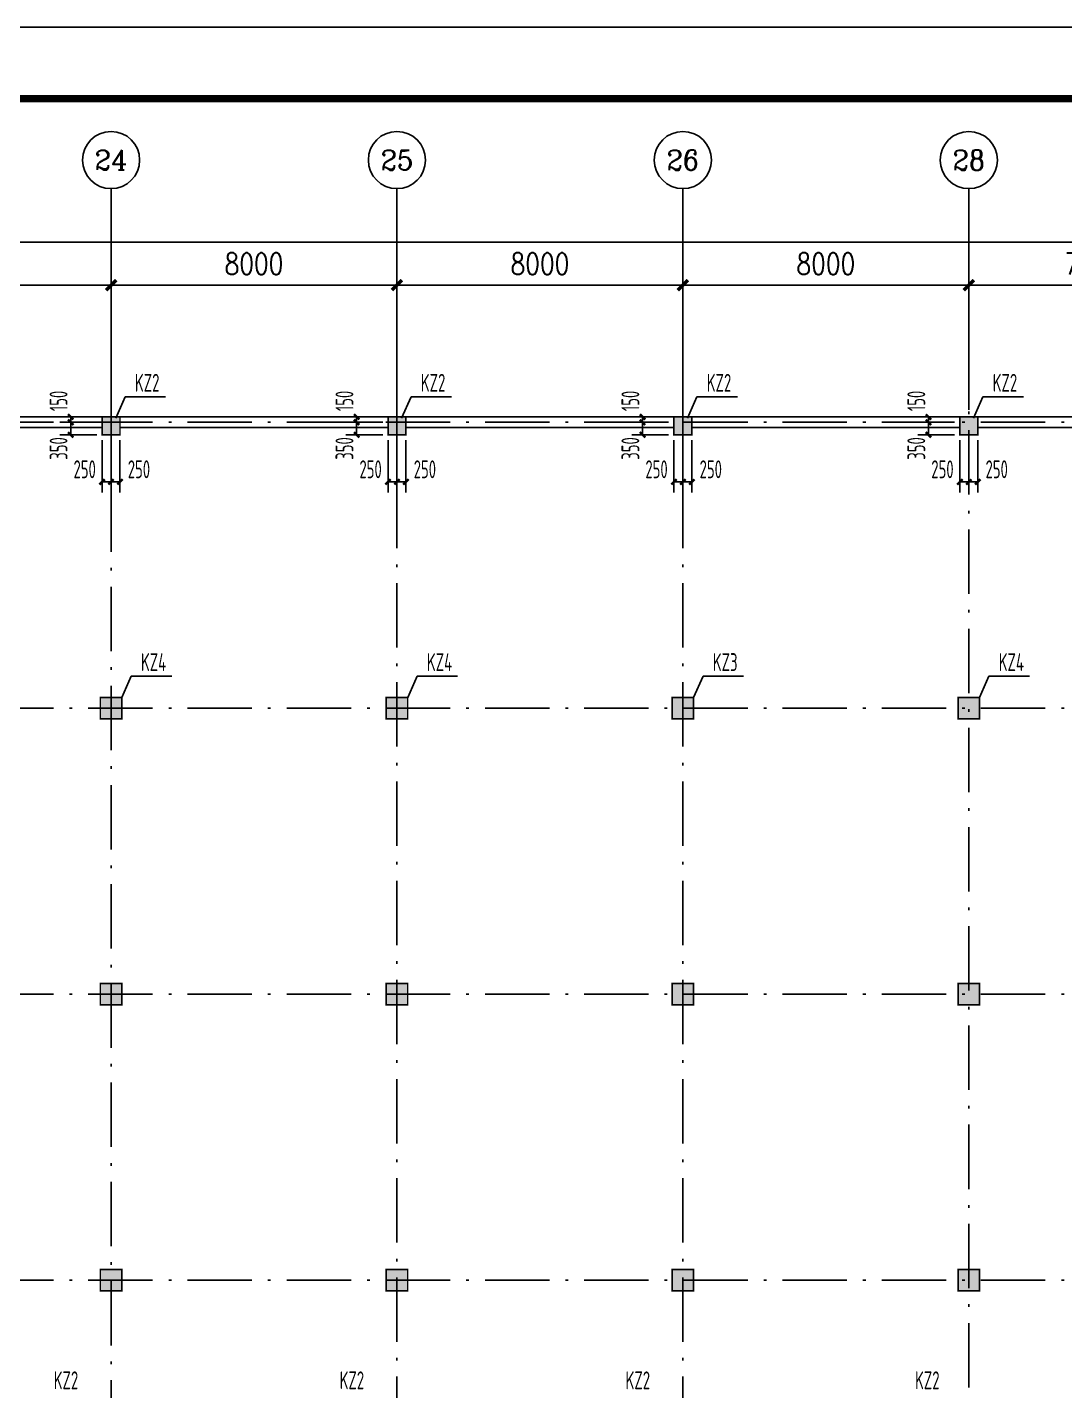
# Model space of a CAD drawing. Extents: x 2468086 to 6957054, y -3413633 to -667223.
# Drawn here: x 5071426 to 5100455, y -1129861 to -1091717 of the extents above; entities that cross this region are included whole.
import ezdxf
from ezdxf.enums import TextEntityAlignment as Align

# ---------------------------------------------------------------- set-up
doc = ezdxf.new("R2010")
doc.units = 0
doc.header["$LTSCALE"] = 100
doc.header["$MEASUREMENT"] = 0
doc.linetypes.add('2', pattern=[18.5, 12, -3, 0.5, -3])
doc.layers.get('0').update_dxf_attribs({"linetype": 'CONTINUOUS'})
doc.layers.get('DEFPOINTS').update_dxf_attribs({"linetype": 'CONTINUOUS'})
for name, color, linetype in [('AXIS', 3, 'CONTINUOUS'), ('AXIS_TEXT', 7, 'CONTINUOUS'), ('PUB_TITLE', 4, 'CONTINUOUS'), ('墙__实线', 3, 'CONTINUOUS'), ('柱', 2, 'CONTINUOUS'), ('柱填充', 43, 'CONTINUOUS'), ('柱编号', 211, 'CONTINUOUS'), ('轴线__尺寸数字', 7, 'CONTINUOUS'), ('轴线__点划线', 252, '2'), ('通风井定位', 145, 'CONTINUOUS')]:
    doc.layers.add(name, color=color, linetype=linetype)
doc.styles.add('_TCH_AXIS', font='COMPLEX', dxfattribs={"bigfont": 'GBCBIG'})
doc.styles.add('COMPLEX', font='COMPLEX')
doc.styles.add('DIM_FONT', font='SIMPLEX.shx', dxfattribs={"width": 0.8})
doc.styles.add('GB', font='gbxwxt.shx', dxfattribs={"width": 0.7, "height": 500, "bigfont": 'gbhzfs.shx'})
doc.dimstyles.new('DIMN200', dxfattribs={"dimscale": 2, "dimtxt": 300, "dimasz": 100, "dimexe": 250, "dimexo": 300, "dimgap": 150, "dimtad": 1, "dimdec": 0, "dimzin": 0, "dimdsep": 46, "dimtxsty": 'DIM_FONT', "dimblk": 'ARCHTICK', "dimcen": 0.09, "dimclrt": 7, "dimazin": 2, "dimtfac": 1, "dimtdec": 0, "dimtix": 1, "dimtmove": 2, "dimatfit": 3, "dimldrblk": 'ARCHTICK', "dimfxl": 1, "dimtolj": 1, "dimtzin": 0, "dimarcsym": 0})
doc.dimstyles.new('LYSDIM1', dxfattribs={"dimtxt": 375, "dimasz": 1.5, "dimexe": 300, "dimexo": 150, "dimgap": 90, "dimtad": 1, "dimdec": 0, "dimzin": 0, "dimdsep": 46, "dimtxsty": 'GB', "dimblk1": 'JT', "dimblk2": 'JT', "dimsah": 1, "dimcen": 0, "dimclrt": 7, "dimadec": 0, "dimazin": 0, "dimtfac": 1, "dimtdec": 0, "dimtix": 1, "dimtmove": 2, "dimatfit": 3, "dimldrblk": 'JT', "dimfxl": 1, "dimtolj": 1, "dimtzin": 0, "dimarcsym": 0})

# ---------------------------------------------------------------- blocks, each defined once
blk = doc.blocks.new('_ARCHTICK')
at = {"color": 0, "const_width": 0.5}
blk.add_lwpolyline([(-0.71, -0.71), (0.71, 0.71)], dxfattribs=at)
blk = doc.blocks.new('*D2877')
at = {"layer": 'AXIS', "color": 0, "lineweight": -2, "transparency": 16777216}
for p, q in [((5065771, -1102082), (5065771, -1098432)), ((5073771, -1102082), (5073771, -1098432)), ((5065771, -1098932), (5073771, -1098932))]:
    blk.add_line(p, q, dxfattribs=at)
at = {"layer": 'DEFPOINTS', "color": 0, "transparency": 16777216}
for p in [(5073771, -1098932), (5065771, -1102682), (5073771, -1102682)]:
    blk.add_point(p, dxfattribs=at)
at = {"layer": 'AXIS', "color": 0, "lineweight": -2, "transparency": 16777216, "xscale": 200, "yscale": 200, "zscale": 200, "rotation": 180}
blk.add_blockref('_ARCHTICK', (5065771, -1098932), dxfattribs=at)
at = {"layer": 'AXIS', "color": 0, "lineweight": -2, "transparency": 16777216, "xscale": 200, "yscale": 200, "zscale": 200}
blk.add_blockref('_ARCHTICK', (5073771, -1098932), dxfattribs=at)
at = {"layer": 'AXIS', "color": 7, "transparency": 16777216, "insert": (5069771, -1098332), "char_height": 600, "attachment_point": 5, "style": 'DIM_FONT'}
blk.add_mtext('\\A1;8000', dxfattribs=at)
blk = doc.blocks.new('*D2878')
at = {"layer": 'AXIS', "color": 0, "lineweight": -2, "transparency": 16777216}
for p, q in [((5073771, -1102082), (5073771, -1098432)), ((5081771, -1102082), (5081771, -1098432)), ((5073771, -1098932), (5081771, -1098932))]:
    blk.add_line(p, q, dxfattribs=at)
at = {"layer": 'DEFPOINTS', "color": 0, "transparency": 16777216}
for p in [(5081771, -1098932), (5073771, -1102682), (5081771, -1102682)]:
    blk.add_point(p, dxfattribs=at)
at = {"layer": 'AXIS', "color": 0, "lineweight": -2, "transparency": 16777216, "xscale": 200, "yscale": 200, "zscale": 200, "rotation": 180}
blk.add_blockref('_ARCHTICK', (5073771, -1098932), dxfattribs=at)
at = {"layer": 'AXIS', "color": 0, "lineweight": -2, "transparency": 16777216, "xscale": 200, "yscale": 200, "zscale": 200}
blk.add_blockref('_ARCHTICK', (5081771, -1098932), dxfattribs=at)
at = {"layer": 'AXIS', "color": 7, "transparency": 16777216, "insert": (5077771, -1098332), "char_height": 600, "attachment_point": 5, "style": 'DIM_FONT'}
blk.add_mtext('\\A1;8000', dxfattribs=at)
blk = doc.blocks.new('*D2879')
at = {"layer": 'AXIS', "color": 0, "lineweight": -2, "transparency": 16777216}
for p, q in [((5081771, -1102082), (5081771, -1098432)), ((5089771, -1102082), (5089771, -1098432)), ((5081771, -1098932), (5089771, -1098932))]:
    blk.add_line(p, q, dxfattribs=at)
at = {"layer": 'DEFPOINTS', "color": 0, "transparency": 16777216}
for p in [(5089771, -1098932), (5081771, -1102682), (5089771, -1102682)]:
    blk.add_point(p, dxfattribs=at)
at = {"layer": 'AXIS', "color": 0, "lineweight": -2, "transparency": 16777216, "xscale": 200, "yscale": 200, "zscale": 200, "rotation": 180}
blk.add_blockref('_ARCHTICK', (5081771, -1098932), dxfattribs=at)
at = {"layer": 'AXIS', "color": 0, "lineweight": -2, "transparency": 16777216, "xscale": 200, "yscale": 200, "zscale": 200}
blk.add_blockref('_ARCHTICK', (5089771, -1098932), dxfattribs=at)
at = {"layer": 'AXIS', "color": 7, "transparency": 16777216, "insert": (5085771, -1098332), "char_height": 600, "attachment_point": 5, "style": 'DIM_FONT'}
blk.add_mtext('\\A1;8000', dxfattribs=at)
blk = doc.blocks.new('*D2880')
at = {"layer": 'AXIS', "color": 0, "lineweight": -2, "transparency": 16777216}
for p, q in [((5089771, -1102082), (5089771, -1098432)), ((5097771, -1102082), (5097771, -1098432)), ((5089771, -1098932), (5097771, -1098932))]:
    blk.add_line(p, q, dxfattribs=at)
at = {"layer": 'DEFPOINTS', "color": 0, "transparency": 16777216}
for p in [(5097771, -1098932), (5089771, -1102682), (5097771, -1102682)]:
    blk.add_point(p, dxfattribs=at)
at = {"layer": 'AXIS', "color": 0, "lineweight": -2, "transparency": 16777216, "xscale": 200, "yscale": 200, "zscale": 200, "rotation": 180}
blk.add_blockref('_ARCHTICK', (5089771, -1098932), dxfattribs=at)
at = {"layer": 'AXIS', "color": 0, "lineweight": -2, "transparency": 16777216, "xscale": 200, "yscale": 200, "zscale": 200}
blk.add_blockref('_ARCHTICK', (5097771, -1098932), dxfattribs=at)
at = {"layer": 'AXIS', "color": 7, "transparency": 16777216, "insert": (5093771, -1098332), "char_height": 600, "attachment_point": 5, "style": 'DIM_FONT'}
blk.add_mtext('\\A1;8000', dxfattribs=at)
blk = doc.blocks.new('*D2881')
at = {"layer": 'AXIS', "color": 0, "lineweight": -2, "transparency": 16777216}
for p, q in [((5097771, -1102082), (5097771, -1098432)), ((5104771, -1102082), (5104771, -1098432)), ((5097771, -1098932), (5104771, -1098932))]:
    blk.add_line(p, q, dxfattribs=at)
at = {"layer": 'DEFPOINTS', "color": 0, "transparency": 16777216}
for p in [(5104771, -1098932), (5097771, -1102682), (5104771, -1102682)]:
    blk.add_point(p, dxfattribs=at)
at = {"layer": 'AXIS', "color": 0, "lineweight": -2, "transparency": 16777216, "xscale": 200, "yscale": 200, "zscale": 200, "rotation": 180}
blk.add_blockref('_ARCHTICK', (5097771, -1098932), dxfattribs=at)
at = {"layer": 'AXIS', "color": 0, "lineweight": -2, "transparency": 16777216, "xscale": 200, "yscale": 200, "zscale": 200}
blk.add_blockref('_ARCHTICK', (5104771, -1098932), dxfattribs=at)
at = {"layer": 'AXIS', "color": 7, "transparency": 16777216, "insert": (5101271, -1098332), "char_height": 600, "attachment_point": 5, "style": 'DIM_FONT'}
blk.add_mtext('\\A1;7000', dxfattribs=at)
blk = doc.blocks.new('*D2896')
at = {"layer": 'AXIS', "color": 0, "lineweight": -2, "transparency": 16777216}
for p, q in [((4929771, -1102082), (4929771, -1097232)), ((5206271, -1102082), (5206271, -1097232)), ((4929771, -1097732), (5206271, -1097732))]:
    blk.add_line(p, q, dxfattribs=at)
at = {"layer": 'DEFPOINTS', "color": 0, "transparency": 16777216}
for p in [(5206271, -1097732), (4929771, -1102682), (5206271, -1102682)]:
    blk.add_point(p, dxfattribs=at)
at = {"layer": 'AXIS', "color": 0, "lineweight": -2, "transparency": 16777216, "xscale": 200, "yscale": 200, "zscale": 200, "rotation": 180}
blk.add_blockref('_ARCHTICK', (4929771, -1097732), dxfattribs=at)
at = {"layer": 'AXIS', "color": 0, "lineweight": -2, "transparency": 16777216, "xscale": 200, "yscale": 200, "zscale": 200}
blk.add_blockref('_ARCHTICK', (5206271, -1097732), dxfattribs=at)
at = {"layer": 'AXIS', "color": 7, "transparency": 16777216, "insert": (5068021, -1097132), "char_height": 600, "attachment_point": 5, "style": 'DIM_FONT'}
blk.add_mtext('\\A1;276500', dxfattribs=at)
blk = doc.blocks.new('_AXISO')
blk.add_circle((0, 0), 0.5)
at = {"layer": 'AXIS_TEXT', "style": 'COMPLEX', "width": 1.041667}
blk.add_attdef('A', text='', height=0.56, dxfattribs=at).set_placement((-0.25, -0.28), (0.25, -0.28), align=Align.FIT)
blk = doc.blocks.new('JT')
at = {"layer": '轴线__尺寸数字', "const_width": 45}
blk.add_lwpolyline([(-50, -50), (50, 50)], dxfattribs=at)
blk.add_lwpolyline([(-50, -50), (50, 50)], dxfattribs=at)
blk = doc.blocks.new('*D2972')
at = {"layer": 'DEFPOINTS', "color": 0, "transparency": 16777216}
for p in [(5073521, -1102618), (5072642, -1102768), (5073521, -1102768)]:
    blk.add_point(p, dxfattribs=at)
at = {"layer": '通风井定位', "color": 0, "lineweight": -2, "transparency": 16777216}
for p, q in [((5073371, -1102618), (5072342, -1102618)), ((5072642, -1102616), (5072642, -1102615)), ((5072642, -1102618), (5072642, -1102768)), ((5073371, -1102768), (5072342, -1102768)), ((5072642, -1102769), (5072642, -1102771))]:
    blk.add_line(p, q, dxfattribs=at)
at = {"layer": '通风井定位', "color": 0, "lineweight": -2, "transparency": 16777216, "xscale": 1.5, "yscale": 1.5, "zscale": 1.5}
for p, rotation in [((5072642, -1102618), 270), ((5072642, -1102768), 90)]:
    blk.add_blockref('JT', p, dxfattribs=dict(at, rotation=rotation))
at = {"layer": '通风井定位', "color": 7, "transparency": 16777216, "insert": (5072302, -1102171), "char_height": 500, "attachment_point": 5, "rotation": 90, "style": 'GB'}
blk.add_mtext('\\A1;150', dxfattribs=at)
blk = doc.blocks.new('*D2973')
at = {"layer": 'DEFPOINTS', "color": 0, "transparency": 16777216}
for p in [(5072642, -1103118), (5073521, -1102768), (5073521, -1103118)]:
    blk.add_point(p, dxfattribs=at)
at = {"layer": '通风井定位', "color": 0, "lineweight": -2, "transparency": 16777216}
for p, q in [((5073371, -1102768), (5072342, -1102768)), ((5073371, -1103118), (5072342, -1103118)), ((5072642, -1102769), (5072642, -1103116))]:
    blk.add_line(p, q, dxfattribs=at)
at = {"layer": '通风井定位', "color": 0, "lineweight": -2, "transparency": 16777216, "xscale": 1.5, "yscale": 1.5, "zscale": 1.5}
for p, rotation in [((5072642, -1102768), 90), ((5072642, -1103118), 270)]:
    blk.add_blockref('JT', p, dxfattribs=dict(at, rotation=rotation))
at = {"layer": '通风井定位', "color": 7, "transparency": 16777216, "insert": (5072302, -1103501), "char_height": 500, "attachment_point": 5, "rotation": 90, "style": 'GB'}
blk.add_mtext('\\A1;350', dxfattribs=at)
blk = doc.blocks.new('*D2974')
at = {"layer": 'DEFPOINTS', "color": 0, "transparency": 16777216}
for p in [(5073521, -1103118), (5073771, -1103118), (5073771, -1104436)]:
    blk.add_point(p, dxfattribs=at)
at = {"layer": '通风井定位', "color": 0, "lineweight": -2, "transparency": 16777216}
for p, q in [((5073521, -1103268), (5073521, -1104736)), ((5073771, -1103268), (5073771, -1104736)), ((5073522, -1104436), (5073769, -1104436))]:
    blk.add_line(p, q, dxfattribs=at)
at = {"layer": '通风井定位', "color": 0, "lineweight": -2, "transparency": 16777216, "xscale": 1.5, "yscale": 1.5, "zscale": 1.5, "rotation": 180}
blk.add_blockref('JT', (5073521, -1104436), dxfattribs=at)
at = {"layer": '通风井定位', "color": 0, "lineweight": -2, "transparency": 16777216, "xscale": 1.5, "yscale": 1.5, "zscale": 1.5}
blk.add_blockref('JT', (5073771, -1104436), dxfattribs=at)
at = {"layer": '通风井定位', "color": 7, "transparency": 16777216, "insert": (5073033, -1104083), "char_height": 500, "attachment_point": 5, "style": 'GB'}
blk.add_mtext('\\A1;250', dxfattribs=at)
blk = doc.blocks.new('*D2975')
at = {"layer": 'DEFPOINTS', "color": 0, "transparency": 16777216}
for p in [(5073771, -1103118), (5074021, -1103118), (5073771, -1104436)]:
    blk.add_point(p, dxfattribs=at)
at = {"layer": '通风井定位', "color": 0, "lineweight": -2, "transparency": 16777216}
for p, q in [((5073771, -1103268), (5073771, -1104736)), ((5074021, -1103268), (5074021, -1104736)), ((5074019, -1104436), (5073772, -1104436))]:
    blk.add_line(p, q, dxfattribs=at)
at = {"layer": '通风井定位', "color": 0, "lineweight": -2, "transparency": 16777216, "xscale": 1.5, "yscale": 1.5, "zscale": 1.5, "rotation": 180}
blk.add_blockref('JT', (5073771, -1104436), dxfattribs=at)
at = {"layer": '通风井定位', "color": 0, "lineweight": -2, "transparency": 16777216, "xscale": 1.5, "yscale": 1.5, "zscale": 1.5}
blk.add_blockref('JT', (5074021, -1104436), dxfattribs=at)
at = {"layer": '通风井定位', "color": 7, "transparency": 16777216, "insert": (5074551, -1104083), "char_height": 500, "attachment_point": 5, "style": 'GB'}
blk.add_mtext('\\A1;250', dxfattribs=at)
blk = doc.blocks.new('*D2976')
at = {"layer": 'DEFPOINTS', "color": 0, "transparency": 16777216}
for p in [(5081521, -1102618), (5080642, -1102768), (5081521, -1102768)]:
    blk.add_point(p, dxfattribs=at)
at = {"layer": '通风井定位', "color": 0, "lineweight": -2, "transparency": 16777216}
for p, q in [((5081371, -1102618), (5080342, -1102618)), ((5080642, -1102616), (5080642, -1102615)), ((5080642, -1102618), (5080642, -1102768)), ((5081371, -1102768), (5080342, -1102768)), ((5080642, -1102769), (5080642, -1102771))]:
    blk.add_line(p, q, dxfattribs=at)
at = {"layer": '通风井定位', "color": 0, "lineweight": -2, "transparency": 16777216, "xscale": 1.5, "yscale": 1.5, "zscale": 1.5}
for p, rotation in [((5080642, -1102618), 270), ((5080642, -1102768), 90)]:
    blk.add_blockref('JT', p, dxfattribs=dict(at, rotation=rotation))
at = {"layer": '通风井定位', "color": 7, "transparency": 16777216, "insert": (5080302, -1102171), "char_height": 500, "attachment_point": 5, "rotation": 90, "style": 'GB'}
blk.add_mtext('\\A1;150', dxfattribs=at)
blk = doc.blocks.new('*D2977')
at = {"layer": 'DEFPOINTS', "color": 0, "transparency": 16777216}
for p in [(5080642, -1103118), (5081521, -1102768), (5081521, -1103118)]:
    blk.add_point(p, dxfattribs=at)
at = {"layer": '通风井定位', "color": 0, "lineweight": -2, "transparency": 16777216}
for p, q in [((5081371, -1102768), (5080342, -1102768)), ((5081371, -1103118), (5080342, -1103118)), ((5080642, -1102769), (5080642, -1103116))]:
    blk.add_line(p, q, dxfattribs=at)
at = {"layer": '通风井定位', "color": 0, "lineweight": -2, "transparency": 16777216, "xscale": 1.5, "yscale": 1.5, "zscale": 1.5}
for p, rotation in [((5080642, -1102768), 90), ((5080642, -1103118), 270)]:
    blk.add_blockref('JT', p, dxfattribs=dict(at, rotation=rotation))
at = {"layer": '通风井定位', "color": 7, "transparency": 16777216, "insert": (5080302, -1103501), "char_height": 500, "attachment_point": 5, "rotation": 90, "style": 'GB'}
blk.add_mtext('\\A1;350', dxfattribs=at)
blk = doc.blocks.new('*D2978')
at = {"layer": 'DEFPOINTS', "color": 0, "transparency": 16777216}
for p in [(5081521, -1103118), (5081771, -1103118), (5081771, -1104436)]:
    blk.add_point(p, dxfattribs=at)
at = {"layer": '通风井定位', "color": 0, "lineweight": -2, "transparency": 16777216}
for p, q in [((5081521, -1103268), (5081521, -1104736)), ((5081771, -1103268), (5081771, -1104736)), ((5081522, -1104436), (5081769, -1104436))]:
    blk.add_line(p, q, dxfattribs=at)
at = {"layer": '通风井定位', "color": 0, "lineweight": -2, "transparency": 16777216, "xscale": 1.5, "yscale": 1.5, "zscale": 1.5, "rotation": 180}
blk.add_blockref('JT', (5081521, -1104436), dxfattribs=at)
at = {"layer": '通风井定位', "color": 0, "lineweight": -2, "transparency": 16777216, "xscale": 1.5, "yscale": 1.5, "zscale": 1.5}
blk.add_blockref('JT', (5081771, -1104436), dxfattribs=at)
at = {"layer": '通风井定位', "color": 7, "transparency": 16777216, "insert": (5081033, -1104083), "char_height": 500, "attachment_point": 5, "style": 'GB'}
blk.add_mtext('\\A1;250', dxfattribs=at)
blk = doc.blocks.new('*D2979')
at = {"layer": 'DEFPOINTS', "color": 0, "transparency": 16777216}
for p in [(5081771, -1103118), (5082021, -1103118), (5081771, -1104436)]:
    blk.add_point(p, dxfattribs=at)
at = {"layer": '通风井定位', "color": 0, "lineweight": -2, "transparency": 16777216}
for p, q in [((5081771, -1103268), (5081771, -1104736)), ((5082021, -1103268), (5082021, -1104736)), ((5082019, -1104436), (5081772, -1104436))]:
    blk.add_line(p, q, dxfattribs=at)
at = {"layer": '通风井定位', "color": 0, "lineweight": -2, "transparency": 16777216, "xscale": 1.5, "yscale": 1.5, "zscale": 1.5, "rotation": 180}
blk.add_blockref('JT', (5081771, -1104436), dxfattribs=at)
at = {"layer": '通风井定位', "color": 0, "lineweight": -2, "transparency": 16777216, "xscale": 1.5, "yscale": 1.5, "zscale": 1.5}
blk.add_blockref('JT', (5082021, -1104436), dxfattribs=at)
at = {"layer": '通风井定位', "color": 7, "transparency": 16777216, "insert": (5082551, -1104083), "char_height": 500, "attachment_point": 5, "style": 'GB'}
blk.add_mtext('\\A1;250', dxfattribs=at)
blk = doc.blocks.new('*D2980')
at = {"layer": 'DEFPOINTS', "color": 0, "transparency": 16777216}
for p in [(5089521, -1102618), (5088642, -1102768), (5089521, -1102768)]:
    blk.add_point(p, dxfattribs=at)
at = {"layer": '通风井定位', "color": 0, "lineweight": -2, "transparency": 16777216}
for p, q in [((5089371, -1102618), (5088342, -1102618)), ((5088642, -1102616), (5088642, -1102615)), ((5088642, -1102618), (5088642, -1102768)), ((5089371, -1102768), (5088342, -1102768)), ((5088642, -1102769), (5088642, -1102771))]:
    blk.add_line(p, q, dxfattribs=at)
at = {"layer": '通风井定位', "color": 0, "lineweight": -2, "transparency": 16777216, "xscale": 1.5, "yscale": 1.5, "zscale": 1.5}
for p, rotation in [((5088642, -1102618), 270), ((5088642, -1102768), 90)]:
    blk.add_blockref('JT', p, dxfattribs=dict(at, rotation=rotation))
at = {"layer": '通风井定位', "color": 7, "transparency": 16777216, "insert": (5088302, -1102171), "char_height": 500, "attachment_point": 5, "rotation": 90, "style": 'GB'}
blk.add_mtext('\\A1;150', dxfattribs=at)
blk = doc.blocks.new('*D2981')
at = {"layer": 'DEFPOINTS', "color": 0, "transparency": 16777216}
for p in [(5088642, -1103118), (5089521, -1102768), (5089521, -1103118)]:
    blk.add_point(p, dxfattribs=at)
at = {"layer": '通风井定位', "color": 0, "lineweight": -2, "transparency": 16777216}
for p, q in [((5089371, -1102768), (5088342, -1102768)), ((5089371, -1103118), (5088342, -1103118)), ((5088642, -1102769), (5088642, -1103116))]:
    blk.add_line(p, q, dxfattribs=at)
at = {"layer": '通风井定位', "color": 0, "lineweight": -2, "transparency": 16777216, "xscale": 1.5, "yscale": 1.5, "zscale": 1.5}
for p, rotation in [((5088642, -1102768), 90), ((5088642, -1103118), 270)]:
    blk.add_blockref('JT', p, dxfattribs=dict(at, rotation=rotation))
at = {"layer": '通风井定位', "color": 7, "transparency": 16777216, "insert": (5088302, -1103501), "char_height": 500, "attachment_point": 5, "rotation": 90, "style": 'GB'}
blk.add_mtext('\\A1;350', dxfattribs=at)
blk = doc.blocks.new('*D2982')
at = {"layer": 'DEFPOINTS', "color": 0, "transparency": 16777216}
for p in [(5089521, -1103118), (5089771, -1103118), (5089771, -1104436)]:
    blk.add_point(p, dxfattribs=at)
at = {"layer": '通风井定位', "color": 0, "lineweight": -2, "transparency": 16777216}
for p, q in [((5089521, -1103268), (5089521, -1104736)), ((5089771, -1103268), (5089771, -1104736)), ((5089522, -1104436), (5089769, -1104436))]:
    blk.add_line(p, q, dxfattribs=at)
at = {"layer": '通风井定位', "color": 0, "lineweight": -2, "transparency": 16777216, "xscale": 1.5, "yscale": 1.5, "zscale": 1.5, "rotation": 180}
blk.add_blockref('JT', (5089521, -1104436), dxfattribs=at)
at = {"layer": '通风井定位', "color": 0, "lineweight": -2, "transparency": 16777216, "xscale": 1.5, "yscale": 1.5, "zscale": 1.5}
blk.add_blockref('JT', (5089771, -1104436), dxfattribs=at)
at = {"layer": '通风井定位', "color": 7, "transparency": 16777216, "insert": (5089033, -1104083), "char_height": 500, "attachment_point": 5, "style": 'GB'}
blk.add_mtext('\\A1;250', dxfattribs=at)
blk = doc.blocks.new('*D2983')
at = {"layer": 'DEFPOINTS', "color": 0, "transparency": 16777216}
for p in [(5089771, -1103118), (5090021, -1103118), (5089771, -1104436)]:
    blk.add_point(p, dxfattribs=at)
at = {"layer": '通风井定位', "color": 0, "lineweight": -2, "transparency": 16777216}
for p, q in [((5089771, -1103268), (5089771, -1104736)), ((5090021, -1103268), (5090021, -1104736)), ((5090019, -1104436), (5089772, -1104436))]:
    blk.add_line(p, q, dxfattribs=at)
at = {"layer": '通风井定位', "color": 0, "lineweight": -2, "transparency": 16777216, "xscale": 1.5, "yscale": 1.5, "zscale": 1.5, "rotation": 180}
blk.add_blockref('JT', (5089771, -1104436), dxfattribs=at)
at = {"layer": '通风井定位', "color": 0, "lineweight": -2, "transparency": 16777216, "xscale": 1.5, "yscale": 1.5, "zscale": 1.5}
blk.add_blockref('JT', (5090021, -1104436), dxfattribs=at)
at = {"layer": '通风井定位', "color": 7, "transparency": 16777216, "insert": (5090551, -1104083), "char_height": 500, "attachment_point": 5, "style": 'GB'}
blk.add_mtext('\\A1;250', dxfattribs=at)
blk = doc.blocks.new('*D2984')
at = {"layer": 'DEFPOINTS', "color": 0, "transparency": 16777216}
for p in [(5097521, -1102618), (5096642, -1102768), (5097521, -1102768)]:
    blk.add_point(p, dxfattribs=at)
at = {"layer": '通风井定位', "color": 0, "lineweight": -2, "transparency": 16777216}
for p, q in [((5097371, -1102618), (5096342, -1102618)), ((5096642, -1102616), (5096642, -1102615)), ((5096642, -1102618), (5096642, -1102768)), ((5097371, -1102768), (5096342, -1102768)), ((5096642, -1102769), (5096642, -1102771))]:
    blk.add_line(p, q, dxfattribs=at)
at = {"layer": '通风井定位', "color": 0, "lineweight": -2, "transparency": 16777216, "xscale": 1.5, "yscale": 1.5, "zscale": 1.5}
for p, rotation in [((5096642, -1102618), 270), ((5096642, -1102768), 90)]:
    blk.add_blockref('JT', p, dxfattribs=dict(at, rotation=rotation))
at = {"layer": '通风井定位', "color": 7, "transparency": 16777216, "insert": (5096302, -1102171), "char_height": 500, "attachment_point": 5, "rotation": 90, "style": 'GB'}
blk.add_mtext('\\A1;150', dxfattribs=at)
blk = doc.blocks.new('*D2985')
at = {"layer": 'DEFPOINTS', "color": 0, "transparency": 16777216}
for p in [(5096642, -1103118), (5097521, -1102768), (5097521, -1103118)]:
    blk.add_point(p, dxfattribs=at)
at = {"layer": '通风井定位', "color": 0, "lineweight": -2, "transparency": 16777216}
for p, q in [((5097371, -1102768), (5096342, -1102768)), ((5097371, -1103118), (5096342, -1103118)), ((5096642, -1102769), (5096642, -1103116))]:
    blk.add_line(p, q, dxfattribs=at)
at = {"layer": '通风井定位', "color": 0, "lineweight": -2, "transparency": 16777216, "xscale": 1.5, "yscale": 1.5, "zscale": 1.5}
for p, rotation in [((5096642, -1102768), 90), ((5096642, -1103118), 270)]:
    blk.add_blockref('JT', p, dxfattribs=dict(at, rotation=rotation))
at = {"layer": '通风井定位', "color": 7, "transparency": 16777216, "insert": (5096302, -1103501), "char_height": 500, "attachment_point": 5, "rotation": 90, "style": 'GB'}
blk.add_mtext('\\A1;350', dxfattribs=at)
blk = doc.blocks.new('*D2986')
at = {"layer": 'DEFPOINTS', "color": 0, "transparency": 16777216}
for p in [(5097521, -1103118), (5097771, -1103118), (5097771, -1104436)]:
    blk.add_point(p, dxfattribs=at)
at = {"layer": '通风井定位', "color": 0, "lineweight": -2, "transparency": 16777216}
for p, q in [((5097521, -1103268), (5097521, -1104736)), ((5097771, -1103268), (5097771, -1104736)), ((5097522, -1104436), (5097769, -1104436))]:
    blk.add_line(p, q, dxfattribs=at)
at = {"layer": '通风井定位', "color": 0, "lineweight": -2, "transparency": 16777216, "xscale": 1.5, "yscale": 1.5, "zscale": 1.5, "rotation": 180}
blk.add_blockref('JT', (5097521, -1104436), dxfattribs=at)
at = {"layer": '通风井定位', "color": 0, "lineweight": -2, "transparency": 16777216, "xscale": 1.5, "yscale": 1.5, "zscale": 1.5}
blk.add_blockref('JT', (5097771, -1104436), dxfattribs=at)
at = {"layer": '通风井定位', "color": 7, "transparency": 16777216, "insert": (5097033, -1104083), "char_height": 500, "attachment_point": 5, "style": 'GB'}
blk.add_mtext('\\A1;250', dxfattribs=at)
blk = doc.blocks.new('*D2987')
at = {"layer": 'DEFPOINTS', "color": 0, "transparency": 16777216}
for p in [(5097771, -1103118), (5098021, -1103118), (5097771, -1104436)]:
    blk.add_point(p, dxfattribs=at)
at = {"layer": '通风井定位', "color": 0, "lineweight": -2, "transparency": 16777216}
for p, q in [((5097771, -1103268), (5097771, -1104736)), ((5098021, -1103268), (5098021, -1104736)), ((5098019, -1104436), (5097772, -1104436))]:
    blk.add_line(p, q, dxfattribs=at)
at = {"layer": '通风井定位', "color": 0, "lineweight": -2, "transparency": 16777216, "xscale": 1.5, "yscale": 1.5, "zscale": 1.5, "rotation": 180}
blk.add_blockref('JT', (5097771, -1104436), dxfattribs=at)
at = {"layer": '通风井定位', "color": 0, "lineweight": -2, "transparency": 16777216, "xscale": 1.5, "yscale": 1.5, "zscale": 1.5}
blk.add_blockref('JT', (5098021, -1104436), dxfattribs=at)
at = {"layer": '通风井定位', "color": 7, "transparency": 16777216, "insert": (5098551, -1104083), "char_height": 500, "attachment_point": 5, "style": 'GB'}
blk.add_mtext('\\A1;250', dxfattribs=at)
blk = doc.blocks.new('a00')
at = {"layer": 'PUB_TITLE'}
blk.add_lwpolyline([(2049330, 4204231), (2376330, 4204231), (2376330, 4372431), (2049330, 4372431)], close=True, dxfattribs=at)
at = {"layer": 'PUB_TITLE', "const_width": 200}
blk.add_lwpolyline([(2054330, 4206231), (2374330, 4206231), (2374330, 4370431), (2054330, 4370431)], close=True, dxfattribs=at)

msp = doc.modelspace()

# ---------------------------------------------------------------- hatches: boundary and pattern name
at = {"layer": '柱填充'}
for points in [[(5073520.8, -1102617.8), (5073520.8, -1103117.8), (5074020.8, -1103117.8), (5074020.8, -1102617.8)], [(5081520.8, -1102617.8), (5081520.8, -1103117.8), (5082020.8, -1103117.8), (5082020.8, -1102617.8)], [(5089520.8, -1102617.8), (5089520.8, -1103117.8), (5090020.8, -1103117.8), (5090020.8, -1102617.8)], [(5097520.8, -1102617.8), (5097520.8, -1103117.8), (5098020.8, -1103117.8), (5098020.8, -1102617.8)], [(5073470.8, -1110467.8), (5073470.8, -1111067.8), (5074070.8, -1111067.8), (5074070.8, -1110467.8)], [(5081470.8, -1110467.8), (5081470.8, -1111067.8), (5082070.8, -1111067.8), (5082070.8, -1110467.8)], [(5089470.8, -1110467.8), (5089470.8, -1111067.8), (5090070.8, -1111067.8), (5090070.8, -1110467.8)], [(5097470.8, -1110467.8), (5097470.8, -1111067.8), (5098070.8, -1111067.8), (5098070.8, -1110467.8)], [(5073470.8, -1118467.8), (5073470.8, -1119067.8), (5074070.8, -1119067.8), (5074070.8, -1118467.8)], [(5081470.8, -1118467.8), (5081470.8, -1119067.8), (5082070.8, -1119067.8), (5082070.8, -1118467.8)], [(5089470.8, -1118467.8), (5089470.8, -1119067.8), (5090070.8, -1119067.8), (5090070.8, -1118467.8)], [(5097470.8, -1118467.8), (5097470.8, -1119067.8), (5098070.8, -1119067.8), (5098070.8, -1118467.8)], [(5073470.8, -1126467.8), (5073470.8, -1127067.8), (5074070.8, -1127067.8), (5074070.8, -1126467.8)], [(5081470.8, -1126467.8), (5081470.8, -1127067.8), (5082070.8, -1127067.8), (5082070.8, -1126467.8)], [(5089470.8, -1126467.8), (5089470.8, -1127067.8), (5090070.8, -1127067.8), (5090070.8, -1126467.8)], [(5097470.8, -1126467.8), (5097470.8, -1127067.8), (5098070.8, -1127067.8), (5098070.8, -1126467.8)]]:
    msp.add_hatch(color=256, dxfattribs=at).paths.add_polyline_path(points)

# ---------------------------------------------------------------- linework, layer by layer
at = {"layer": 'AXIS'}
for p, q in [((5073770.8, -1102420.6), (5073770.8, -1096231.2)), ((5081770.8, -1102420.6), (5081770.8, -1096231.2)), ((5089770.8, -1102420.6), (5089770.8, -1096231.2)), ((5097770.8, -1102420.6), (5097770.8, -1096231.2))]:
    msp.add_line(p, q, dxfattribs=at)
at = {"layer": '墙__实线', "color": 94, "const_width": 45}
for points in [[(5066020.8, -1102617.8), (5073520.8, -1102617.8)], [(5074020.8, -1102617.8), (5081520.8, -1102617.8)], [(5082020.8, -1102617.8), (5089520.8, -1102617.8)], [(5090020.8, -1102617.8), (5097520.8, -1102617.8)], [(5098020.8, -1102617.8), (5104420.8, -1102617.8)], [(5066020.8, -1102917.8), (5073520.8, -1102917.8)], [(5074020.8, -1102917.8), (5081520.8, -1102917.8)], [(5082020.8, -1102917.8), (5089520.8, -1102917.8)], [(5090020.8, -1102917.8), (5097520.8, -1102917.8)], [(5098020.8, -1102917.8), (5104420.8, -1102917.8)]]:
    msp.add_lwpolyline(points, dxfattribs=at)
at = {"layer": '柱', "const_width": 45}
for points in [[(5073520.8, -1102617.8), (5073520.8, -1103117.8), (5074020.8, -1103117.8), (5074020.8, -1102617.8), (5073520.8, -1102617.8)], [(5081520.8, -1102617.8), (5081520.8, -1103117.8), (5082020.8, -1103117.8), (5082020.8, -1102617.8), (5081520.8, -1102617.8)], [(5089520.8, -1102617.8), (5089520.8, -1103117.8), (5090020.8, -1103117.8), (5090020.8, -1102617.8), (5089520.8, -1102617.8)], [(5097520.8, -1102617.8), (5097520.8, -1103117.8), (5098020.8, -1103117.8), (5098020.8, -1102617.8), (5097520.8, -1102617.8)], [(5073470.8, -1110467.8), (5073470.8, -1111067.8), (5074070.8, -1111067.8), (5074070.8, -1110467.8), (5073470.8, -1110467.8)], [(5081470.8, -1110467.8), (5081470.8, -1111067.8), (5082070.8, -1111067.8), (5082070.8, -1110467.8), (5081470.8, -1110467.8)], [(5089470.8, -1110467.8), (5089470.8, -1111067.8), (5090070.8, -1111067.8), (5090070.8, -1110467.8), (5089470.8, -1110467.8)], [(5097470.8, -1110467.8), (5097470.8, -1111067.8), (5098070.8, -1111067.8), (5098070.8, -1110467.8), (5097470.8, -1110467.8)], [(5073470.8, -1118467.8), (5073470.8, -1119067.8), (5074070.8, -1119067.8), (5074070.8, -1118467.8), (5073470.8, -1118467.8)], [(5081470.8, -1118467.8), (5081470.8, -1119067.8), (5082070.8, -1119067.8), (5082070.8, -1118467.8), (5081470.8, -1118467.8)], [(5089470.8, -1118467.8), (5089470.8, -1119067.8), (5090070.8, -1119067.8), (5090070.8, -1118467.8), (5089470.8, -1118467.8)], [(5097470.8, -1118467.8), (5097470.8, -1119067.8), (5098070.8, -1119067.8), (5098070.8, -1118467.8), (5097470.8, -1118467.8)], [(5073470.8, -1126467.8), (5073470.8, -1127067.8), (5074070.8, -1127067.8), (5074070.8, -1126467.8), (5073470.8, -1126467.8)], [(5081470.8, -1126467.8), (5081470.8, -1127067.8), (5082070.8, -1127067.8), (5082070.8, -1126467.8), (5081470.8, -1126467.8)], [(5089470.8, -1126467.8), (5089470.8, -1127067.8), (5090070.8, -1127067.8), (5090070.8, -1126467.8), (5089470.8, -1126467.8)], [(5097470.8, -1126467.8), (5097470.8, -1127067.8), (5098070.8, -1127067.8), (5098070.8, -1126467.8), (5097470.8, -1126467.8)]]:
    msp.add_lwpolyline(points, dxfattribs=at)
at = {"layer": '柱编号'}
for p, q in [((5073901.1, -1102652.5), (5074165.2, -1102056.3)), ((5074165.2, -1102056.3), (5075297.4, -1102056.3)), ((5081901.1, -1102652.5), (5082165.2, -1102056.3)), ((5082165.2, -1102056.3), (5083297.4, -1102056.3)), ((5089901.1, -1102652.5), (5090165.2, -1102056.3)), ((5090165.2, -1102056.3), (5091297.4, -1102056.3)), ((5097901.1, -1102652.5), (5098165.2, -1102056.3)), ((5098165.2, -1102056.3), (5099297.4, -1102056.3)), ((5074070.8, -1110467.8), (5074334.9, -1109871.6)), ((5074334.9, -1109871.6), (5075467.1, -1109871.6)), ((5082070.8, -1110467.8), (5082334.9, -1109871.6)), ((5082334.9, -1109871.6), (5083467.1, -1109871.6)), ((5090070.8, -1110467.8), (5090334.9, -1109871.6)), ((5090334.9, -1109871.6), (5091467.1, -1109871.6)), ((5098070.8, -1110467.8), (5098334.9, -1109871.6)), ((5098334.9, -1109871.6), (5099467.1, -1109871.6))]:
    msp.add_line(p, q, dxfattribs=at)
at = {"layer": '轴线__点划线', "ltscale": 1.5}
for p, q in [((5073770.8, -1131367.8), (5073770.8, -1100139.4)), ((5081770.8, -1131267.8), (5081770.8, -1100139.4)), ((5089770.8, -1131267.8), (5089770.8, -1100139.4)), ((5097770.8, -1179717.9), (5097770.8, -1100139.4)), ((4923285.1, -1102767.8), (5209735.1, -1102767.8)), ((4923285.1, -1110767.8), (5210016.5, -1110767.8)), ((4923285.1, -1118767.8), (5210016.5, -1118767.8)), ((4923285.1, -1126767.8), (5210016.5, -1126767.8))]:
    msp.add_line(p, q, dxfattribs=at)

# ---------------------------------------------------------------- block references
at = {"layer": 'AXIS'}
ref = msp.add_blockref('_AXISO', (5073770.8, -1095431.2), dxfattribs=dict(at, xscale=1600, yscale=1600, zscale=1600))
ref.add_attrib('A', '24', dxfattribs={"layer": 'AXIS_TEXT', "ltscale": 500, "height": 549.29, "style": '_TCH_AXIS', "width": 0.972222}).set_placement((5073313.1, -1095705.8), (5074228.5, -1095705.8), align=Align.FIT)
ref = msp.add_blockref('_AXISO', (5081770.8, -1095431.2), dxfattribs=dict(at, xscale=1600, yscale=1600, zscale=1600))
ref.add_attrib('A', '25', dxfattribs={"layer": 'AXIS_TEXT', "ltscale": 500, "height": 559.82, "style": '_TCH_AXIS'}).set_placement((5081317.6, -1095711.1), (5082224, -1095711.1), align=Align.FIT)
ref = msp.add_blockref('_AXISO', (5089770.8, -1095431.2), dxfattribs=dict(at, xscale=1600, yscale=1600, zscale=1600))
ref.add_attrib('A', '26', dxfattribs={"layer": 'AXIS_TEXT', "ltscale": 500, "height": 559.82, "style": '_TCH_AXIS'}).set_placement((5089317.6, -1095711.1), (5090224, -1095711.1), align=Align.FIT)
ref = msp.add_blockref('_AXISO', (5097770.8, -1095431.2), dxfattribs=dict(at, xscale=1600, yscale=1600, zscale=1600))
ref.add_attrib('A', '28', dxfattribs={"layer": 'AXIS_TEXT', "ltscale": 500, "height": 559.82, "style": '_TCH_AXIS'}).set_placement((5097317.6, -1095711.1), (5098224, -1095711.1), align=Align.FIT)
at = {"layer": '墙__实线'}
msp.add_blockref('a00', (2867020.5, -5464147.8), dxfattribs=at)

# ---------------------------------------------------------------- texts
at = {"layer": '柱编号', "style": 'GB', "width": 0.7}
for s, p in [('KZ2', (5074438.4, -1101913)), ('KZ2', (5082438.4, -1101913)), ('KZ2', (5090438.4, -1101913)), ('KZ2', (5098438.4, -1101913)), ('KZ4', (5074608.1, -1109728.3)), ('KZ4', (5082608.1, -1109728.3)), ('KZ3', (5090608.1, -1109728.3)), ('KZ4', (5098608.1, -1109728.3)), ('KZ2', (5072166.7, -1129820.2)), ('KZ2', (5080166.7, -1129820.2)), ('KZ2', (5088166.7, -1129820.2)), ('KZ2', (5096266.7, -1129820.2))]:
    msp.add_text(s, height=500, dxfattribs=at).set_placement(p)

# ---------------------------------------------------------------- dimensions: what is measured, and where the dimension line sits
at = {"layer": 'AXIS'}
for p1, p2, distance, picture, middle in [((4929770.8, -1102682), (5206270.8, -1102682), 4950, '*D2896', (5068020.8, -1097132)), ((5065770.8, -1102682), (5073770.8, -1102682), 3750, '*D2877', (5069770.8, -1098332)), ((5073770.8, -1102682), (5081770.8, -1102682), 3750, '*D2878', (5077770.8, -1098332)), ((5081770.8, -1102682), (5089770.8, -1102682), 3750, '*D2879', (5085770.8, -1098332)), ((5089770.8, -1102682), (5097770.8, -1102682), 3750, '*D2880', (5093770.8, -1098332)), ((5097770.8, -1102682), (5104770.8, -1102682), 3750, '*D2881', (5101270.8, -1098332))]:
    dim = msp.add_aligned_dim(p1=p1, p2=p2, distance=distance, dimstyle='DIMN200', dxfattribs=at)
    dim.commit()
    dim.dimension.update_dxf_attribs({"geometry": picture, "text_midpoint": middle})
at = {"layer": '通风井定位'}
for base, p1, p2, picture, middle in [((5072641.7, -1102767.8), (5073520.8, -1102617.8), (5073520.8, -1102767.8), '*D2972', (5072301.6, -1102170.6)), ((5080641.7, -1102767.8), (5081520.8, -1102617.8), (5081520.8, -1102767.8), '*D2976', (5080301.6, -1102170.6)), ((5088641.7, -1102767.8), (5089520.8, -1102617.8), (5089520.8, -1102767.8), '*D2980', (5088301.6, -1102170.6)), ((5096641.7, -1102767.8), (5097520.8, -1102617.8), (5097520.8, -1102767.8), '*D2984', (5096301.6, -1102170.6)), ((5072641.7, -1103117.8), (5073520.8, -1102767.8), (5073520.8, -1103117.8), '*D2973', (5072301.6, -1103501.3)), ((5080641.7, -1103117.8), (5081520.8, -1102767.8), (5081520.8, -1103117.8), '*D2977', (5080301.6, -1103501.3)), ((5088641.7, -1103117.8), (5089520.8, -1102767.8), (5089520.8, -1103117.8), '*D2981', (5088301.6, -1103501.3)), ((5096641.7, -1103117.8), (5097520.8, -1102767.8), (5097520.8, -1103117.8), '*D2985', (5096301.6, -1103501.3))]:
    dim = msp.add_linear_dim(base=base, p1=p1, p2=p2, angle=90, dimstyle='LYSDIM1', override={"dimtxt": 500}, dxfattribs=at)
    dim.commit()
    dim.dimension.update_dxf_attribs({"geometry": picture, "text_midpoint": middle, "dimtype": 128})
for base, p1, p2, picture, middle in [((5073770.8, -1104435.8), (5073520.8, -1103117.8), (5073770.8, -1103117.8), '*D2974', (5073033.2, -1104082.6)), ((5073770.8, -1104435.8), (5074020.8, -1103117.8), (5073770.8, -1103117.8), '*D2975', (5074551.2, -1104082.6)), ((5081770.8, -1104435.8), (5081520.8, -1103117.8), (5081770.8, -1103117.8), '*D2978', (5081033.2, -1104082.6)), ((5081770.8, -1104435.8), (5082020.8, -1103117.8), (5081770.8, -1103117.8), '*D2979', (5082551.2, -1104082.6)), ((5089770.8, -1104435.8), (5089520.8, -1103117.8), (5089770.8, -1103117.8), '*D2982', (5089033.2, -1104082.6)), ((5089770.8, -1104435.8), (5090020.8, -1103117.8), (5089770.8, -1103117.8), '*D2983', (5090551.2, -1104082.6)), ((5097770.8, -1104435.8), (5097520.8, -1103117.8), (5097770.8, -1103117.8), '*D2986', (5097033.2, -1104082.6)), ((5097770.8, -1104435.8), (5098020.8, -1103117.8), (5097770.8, -1103117.8), '*D2987', (5098551.2, -1104082.6))]:
    dim = msp.add_linear_dim(base=base, p1=p1, p2=p2, dimstyle='LYSDIM1', override={"dimtxt": 500}, dxfattribs=at)
    dim.commit()
    dim.dimension.update_dxf_attribs({"geometry": picture, "text_midpoint": middle, "dimtype": 128})

doc.saveas('drawing.dxf')
